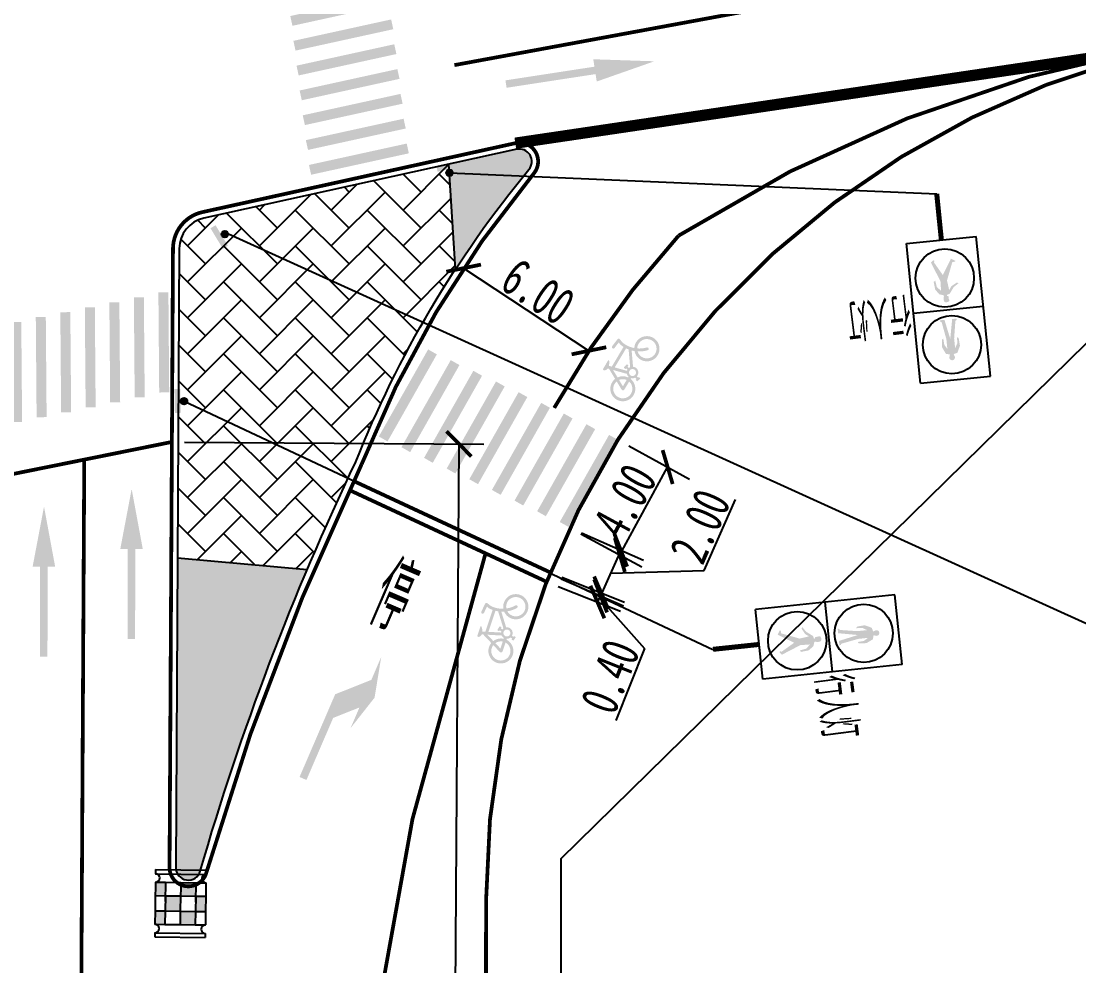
# Model space of a CAD drawing. Extents: x 54765 to 55687, y 61529 to 62330.
# Drawn here: x 55423.8 to 55466.09, y 61808.55 to 61846.31 of the extents above; entities that cross this region are included whole.
import ezdxf

# ---------------------------------------------------------------- set-up
doc = ezdxf.new("R2010")
doc.units = 0
doc.header["$LTSCALE"] = 10
doc.linetypes.add('JTSS01', pattern=[6, 2, -4])
doc.linetypes.add('JTSS02', pattern=[2, 1, -1])
doc.layers.get('0').update_dxf_attribs({"color": 251, "linetype": 'CONTINUOUS', "lineweight": 0})
doc.layers.get('DEFPOINTS').update_dxf_attribs({"linetype": 'CONTINUOUS'})
for name, color, linetype in [('@-交通信号', 7, 'CONTINUOUS'), ('@-交通标志', 7, 'CONTINUOUS'), ('@-设计标注', 7, 'CONTINUOUS'), ('@-路缘石', 7, 'CONTINUOUS'), ('@-路面边线', 7, 'CONTINUOUS'), ('@-隔离岛', 3, 'CONTINUOUS'), ('交通标志', 7, 'CONTINUOUS'), ('红线', 1, 'CONTINUOUS'), ('道路绿化带', 3, 'CONTINUOUS')]:
    doc.layers.add(name, color=color, linetype=linetype)
doc.layers.add('@-道路标线', color=7, linetype='CONTINUOUS', lineweight=0)
doc.styles.add('HT', font='rd.shx', dxfattribs={"bigfont": 'ht.shx'})
doc.styles.get("Standard").update_dxf_attribs({"font": 'simhei.ttf', "width": 0.7, "height": 1.5})
doc.styles.add('STYLE1', font='simhei.ttf', dxfattribs={"width": 0.8})
doc.dimstyles.get("Standard").update_dxf_attribs({"dimtxt": 3, "dimasz": 1, "dimexe": 1, "dimexo": 0.5, "dimgap": 0.1, "dimtad": 1, "dimdsep": 46, "dimtxsty": 'Standard', "dimblk": 'OBLIQUE', "dimcen": 0.09, "dimadec": 0, "dimazin": 1, "dimtfac": 1, "dimtofl": 0, "dimtmove": 0, "dimatfit": 2, "dimfxl": 1, "dimtolj": 1, "dimtzin": 0, "dimarcsym": 0})

# ---------------------------------------------------------------- blocks, each defined once
blk = doc.blocks.new('*U3')
at = {"layer": '@-路面边线'}
h = blk.add_hatch(color=256, dxfattribs=at)
h.dxf.hatch_style = 1
h.paths.add_polyline_path([(1.290381525121779, -3.984743209828921), (0.9282599564388027, -0.001168437155160199), (0.5299024791685358, -0.03738059402896141), (0.8920240478524186, -4.020955366695503)])
blk = doc.blocks.new('*U4')
at = {"layer": '@-道路标线', "color": 0, "linetype": 'ByBlock', "lineweight": -2, "transparency": 16777216, "rotation": 97.1548774808923}
for p in [(55433.30619618684, 61856.51121409681), (55433.43074805506, 61855.51900099867), (55433.55529992328, 61854.52678790053), (55433.67985179149, 61853.53457480239), (55433.8044036597, 61852.54236170425), (55433.92895552791, 61851.5501486061), (55434.05350739613, 61850.55793550796), (55434.17805926434, 61849.56572240982), (55434.30261113255, 61848.57350931168), (55434.42716300077, 61847.58129621354), (55434.55171486898, 61846.5890831154), (55434.67626673719, 61845.59687001725), (55434.80081860541, 61844.60465691911), (55434.92537047363, 61843.61244382097), (55435.04992234184, 61842.62023072283), (55435.17447421005, 61841.62801762469), (55435.29902607827, 61840.63580452654), (55435.42357794648, 61839.6435914284)]:
    blk.add_blockref('*U3', p, dxfattribs=at)
blk = doc.blocks.new('*U15')
at = {"layer": '@-路面边线'}
h = blk.add_hatch(color=256, dxfattribs=at)
h.dxf.hatch_style = 1
h.paths.add_polyline_path([(0.4582939996683904, 4.027890460254663), (0.1621240388337427, 0.03887011005801413), (0.5610260738563999, 0.009253113976742694), (0.8571960346910474, 3.998273464173391)])
blk = doc.blocks.new('*U16')
at = {"layer": '@-道路标线', "color": 0, "linetype": 'ByBlock', "lineweight": -2, "transparency": 16777216, "rotation": 334.7224214718679}
for p in [(55437.93873642886, 61829.74446255071), (55438.8429861466, 61829.31745851332), (55439.74723586435, 61828.89045447591), (55440.65148558209, 61828.46345043852), (55441.55573529984, 61828.03644640111), (55442.45998501759, 61827.60944236372), (55443.36423473534, 61827.18243832632), (55444.26848445308, 61826.75543428892), (55445.17273417082, 61826.32843025152)]:
    blk.add_blockref('*U15', p, dxfattribs=at)
blk = doc.blocks.new('A$C3C3D2F93')
at = {"layer": '@-交通信号', "linetype": 'ByBlock', "lineweight": -3}
for points in [[(0.636612563422329, 0.3842590611756122, 1), (0.3716990666451812, 0.3842590611756122, 1)], [(0.9557559565391784, 1.4572398186e-06), (0.9610744601823172, 0.2359415198560555), (0.0053170975315879, 0.2574859704525352), (-1.4061115508e-06, 0.0215459078362983)]]:
    blk.add_hatch(color=14, dxfattribs=at).paths.add_polyline_path(points)
at = {"layer": '@-交通信号', "color": 14}
blk.add_circle((0.5041558150337551, 0.3842590611756122), 0.1324567483885739, dxfattribs=at)
blk = doc.blocks.new('A$C20262908')
at = {"layer": '@-交通信号'}
h = blk.add_hatch(color=256, dxfattribs=at)
h.paths.add_polyline_path([(1.600634182977955, 6.210089854750548), (1.705974536656867, 6.036182656142044), (1.722252771200146, 5.788063367348513), (1.783296591835095, 5.820603752945316), (1.803644825937225, 6.129735790658742), (1.677487626147921, 6.40226023318246), (1.522953392297494, 6.443348794025952), (1.539121309353504, 6.503948328609113), (1.559469543572049, 6.569028828933368), (1.543190867931115, 6.630041577809607), (1.50249528151471, 6.668258827921817), (1.4451141829486, 6.683922750657076), (1.38773308432428, 6.668258827921817), (1.347037497966083, 6.630041577809607), (1.330758822383359, 6.569028828918817), (1.351107056601904, 6.503948328623665), (1.367274973599705, 6.443348794025952), (1.212740739749278, 6.402260233167907), (1.086583539901766, 6.12973579064419), (1.106931774120311, 5.820603752959868), (1.167975594697054, 5.788063367348513), (1.184253829240333, 6.036182656156597), (1.289594182861037, 6.210089854750548), (1.289594182919245, 5.821289854720817), (1.167975594697054, 5.121449854748789), (1.123162375413812, 5.111061243893344), (1.111001332639715, 5.043705771851818), (1.289594182861037, 5.043689854719559), (1.445114183006808, 5.821289854735367), (1.600634182977955, 5.043689854734112), (1.77922703308286, 5.043705771851818), (1.767065990541594, 5.111061243893344), (1.722252771200146, 5.121449854734237), (1.600634182977955, 5.821289854735367)])
h.paths.add_polyline_path([(1.34106393100228, 3.490382939213303), (1.054025306541007, 2.77457599552872), (0.9442910053185188, 2.772835227675385), (0.9251309569808654, 2.74149842619954), (1.09574236231856, 2.633318344771395), (1.483963789942207, 3.257059906376525), (1.792364179098511, 2.70947301101114), (1.763338306744116, 2.676835374310029), (1.766966816445345, 2.651450395249411), (1.810505404311696, 2.633318344756844), (1.908468109148088, 2.713099204396712), (1.603695788711774, 3.492776020968448), (1.618208945437799, 3.873548539457258), (1.770594885165337, 3.713986820206627), (1.810498788719995, 3.449985530372941), (1.875968094391281, 3.490115837266785), (1.846787854970898, 3.801020337486988), (1.705286562268156, 4.004099086261704), (1.534759397211018, 4.062121431095873), (1.527502818906214, 4.105638460605405, 0.2072279350689316), (1.536862318520434, 4.304035340261178, 0.0711061981058181), (1.521611607924568, 4.326142171543324, 0.0975891202728249), (1.505733524973038, 4.337728110942406, 0.0222332267681968), (1.486810258298645, 4.345536458946297, 0.0407986121601978), (1.476032406731974, 4.34846528415801, 0.0459787038497324), (1.447806362877599, 4.351066376824745, 0.0363583218134128), (1.41208339674631, 4.34846528415801, 0.02830864803348), (1.392890011018607, 4.344535183176049, 0.0246906909628924), (1.371488369477446, 4.337728110942406, 0.079384576499933), (1.346410269907209, 4.323510421760147, 0.1243502617140169), (1.335183425340801, 4.308716938496218, 0.0811445592898371), (1.330410815717186, 4.289198379570733, 0.0695555518301039), (1.331837628094945, 4.265841116182854, 0.0047304574096672), (1.333952440822031, 4.255887759267353, 0.0090106909384495), (1.335205918760038, 4.250694593662045, 0.057141586892112), (1.34128549468005, 4.234974404491366, -0.0682413411958788), (1.34609056584304, 4.221683421244961, -0.1243534000053011), (1.345359178900252, 4.201817645167466, 0.0894556629479959), (1.34246246080147, 4.174540697888004, 0.0148189027599731), (1.344483915891031, 4.154845142227713, -0.0224194918720017), (1.346325109654571, 4.133755183167521, 0.0428473774026392), (1.34609056584304, 4.123770511127077, 0.1828745618122536), (1.348471540142782, 4.118494326496147, 0.101618928131842), (1.356975653790867, 4.112891118275002, 0.0299215739039949), (1.400514241773635, 4.103438784644822), (1.400514241773635, 4.058495237710302), (1.29235360311577, 4.032564406326854), (1.221502177009823, 3.939619158991262), (1.110796685970854, 3.793562070917686), (1.070942621037829, 3.758154267357893), (0.8960283421329219, 3.647504982844112), (0.9491668014670722, 3.607671034536907), (1.139280950243119, 3.706733891638577), (1.186076243582647, 3.731598482423577), (1.292353603173977, 3.875442362681496)])
for p, q in [((-5.97242033109e-05, 7.46323644767108), (-5.97242033109e-05, 1.854004647713735)), ((2.804556175717151, 7.46323644767108), (-5.97242033109e-05, 7.46323644767108)), ((2.804556175717151, 7.46323644767108), (2.804556175717151, 1.854004647713735)), ((2.804556175775359, 4.658620547692406), (-5.97242615186e-05, 4.658620547721512)), ((2.804556175717151, 1.854004647713735), (-5.97242033109e-05, 1.854004647713735))]:
    blk.add_line(p, q, dxfattribs=at)
at = {"layer": '@-交通信号', "const_width": 0.2, "flags": 128}
blk.add_lwpolyline([(1.402248225756919, 1.854004647713735), (1.402248225756919, 0)], dxfattribs=at)
at = {"layer": '@-交通信号', "color": 1}
blk.add_circle((1.402248225698712, 6.060928497652638), 1.166399999991831, dxfattribs=at)
at = {"layer": '@-交通信号', "color": 3}
blk.add_circle((1.418040356831625, 3.383721678357686), 1.166399999991831, dxfattribs=at)
blk = doc.blocks.new('人行灯')
at = {"layer": '@-交通信号', "rotation": 335.5426217795846}
blk.add_blockref('A$C20262908', (502933.8473118571, 73806.93248637827), dxfattribs=at)
at = {"layer": '@-交通信号', "style": 'HT', "width": 0.6}
blk.add_text('行人灯', height=1.499999999999999, rotation=336.8116892374417, dxfattribs=at).set_placement((502938.1296336069, 73809.25216818527))
blk = doc.blocks.new('*U59')
at = {"layer": '@-路面边线'}
h = blk.add_hatch(color=256, dxfattribs=at)
h.dxf.hatch_style = 1
h.paths.add_polyline_path([(0.8906166126773278, -0.01934100983118961), (1.649134412795115, 3.908081904351753), (1.25639212138752, 3.983933684361375), (0.4978743212554673, 0.05651077018130794)])
blk = doc.blocks.new('*U60')
at = {"layer": '@-道路标线', "color": 0, "linetype": 'ByBlock', "lineweight": -2, "transparency": 16777216}
for p, rotation in [((55427.86375360273, 61831.11738604336), 11.3951245621182), ((55428.84404159295, 61831.31495996935), 11.3951245621182), ((55425.90317762229, 61830.72223819137), 11.39512456211169), ((55426.88346561251, 61830.91981211736), 11.39512456211169), ((55423.94260164185, 61830.32709033938), 11.39512456211169), ((55424.92288963207, 61830.52466426537), 11.39512456211169), ((55421.0017376712, 61829.7343685614), 11.39512456211169), ((55421.98202566142, 61829.93194248739), 11.39512456211169), ((55422.96231365163, 61830.12951641338), 11.3951245621182), ((55419.04116169076, 61829.33922070941), 11.39512456211169), ((55420.02144968098, 61829.5367946354), 11.39512456211169), ((55417.08058571032, 61828.94407285742), 11.39512456211169), ((55418.06087370054, 61829.14164678341), 11.39512456211169), ((55415.12000972989, 61828.54892500543), 11.39512456211169), ((55416.10029772011, 61828.74649893142), 11.39512456211169), ((55413.15943374945, 61828.15377715344), 11.39512456211169), ((55414.13972173967, 61828.35135107944), 11.39512456211169)]:
    blk.add_blockref('*U59', p, dxfattribs=dict(at, rotation=rotation))
blk = doc.blocks.new('A$C348E0356')
at = {"layer": '交通标志', "lineweight": 15}
h = blk.add_hatch(color=1, dxfattribs=at)
h.paths.add_polyline_path([(3.003229652764275, 1.581825583154568), (2.699315253586973, 2.053429645515278), (2.345612207427619, 1.825493846656171), (2.649526606546714, 1.35388978429546)])
h.paths.add_polyline_path([(1.699794109328649, 2.827652479812969), (2.00370850827312, 2.356048417277634), (2.357411554490681, 2.58398421613674), (2.053497155546209, 3.055588278657522)])
h.paths.add_polyline_path([(2.00370850827312, 2.356048417277634), (1.473153939063194, 2.014144718996249), (1.815057638159487, 1.483590148374786), (2.345612207427619, 1.825493846656171), (2.212649657740256, 2.031820624353712)])
h.paths.add_polyline_path([(2.11897203727858, 1.011986086014075), (1.815057638159487, 1.483590148374786), (1.284503068891353, 1.141686450093402), (1.588417468068655, 0.6700823877326914)])
h.paths.add_polyline_path([(1.169239540060515, 2.485748781531583), (0.6386849708505907, 2.143845083250199), (0.9425993697950616, 1.672241020714864), (1.473153939063194, 2.014144718996249)])
h.paths.add_polyline_path([(0.9425993697950616, 1.672241020714864), (0.5888963236357087, 1.444305221855755), (0.9308000227320008, 0.9137506512342952), (1.284503068891353, 1.141686450093402), (1.151540519262198, 1.348013227790942)])
at = {"layer": '交通标志', "lineweight": 25}
for p, q in [((1.768577406415715, 3.497717086982446), (6.21755607426e-05, 2.358038092701462)), ((1.863550656125879, 3.350340817545656), (0.0950354252709076, 2.210661823264671)), ((1.863550656125879, 3.350340817545656), (1.768577406415715, 3.497717086982446)), ((1.699794109328649, 2.827652479812969), (1.169239540060515, 2.485748781531583)), ((2.053497155546209, 3.055588278657522), (1.699794109328649, 2.827652479812969)), ((2.00370850827312, 2.356048417277634), (1.699794109328649, 2.827652479812969)), ((2.357411554490681, 2.58398421613674), (2.053497155546209, 3.055588278657522)), ((0.0950354252709076, 2.210661823264671), (6.21755607426e-05, 2.358038092701462)), ((1.169239540060515, 2.485748781531583), (0.6386849708505907, 2.143845083250199)), ((1.473153939063194, 2.014144718996249), (1.169239540060515, 2.485748781531583)), ((2.00370850827312, 2.356048417277634), (1.473153939063194, 2.014144718996249)), ((2.357411554490681, 2.58398421613674), (2.00370850827312, 2.356048417277634)), ((2.345612207427619, 1.825493846656171), (2.00370850827312, 2.356048417277634)), ((2.699315253586973, 2.053429645515278), (2.357411554490681, 2.58398421613674)), ((3.003229652764275, 1.581825583154568), (2.566352703957818, 2.259756423212819)), ((0.6386849708505907, 2.143845083250199), (0.2849819246330298, 1.91590928439109)), ((0.5888963236357087, 1.444305221855755), (0.2849819246330298, 1.91590928439109)), ((0.9425993697950616, 1.672241020714864), (0.6386849708505907, 2.143845083250199)), ((1.473153939063194, 2.014144718996249), (0.9425993697950616, 1.672241020714864)), ((1.815057638159487, 1.483590148374786), (1.473153939063194, 2.014144718996249)), ((2.345612207427619, 1.825493846656171), (1.815057638159487, 1.483590148374786)), ((2.649526606546714, 1.35388978429546), (2.212649657740256, 2.031820624353712)), ((2.699315253586973, 2.053429645515278), (2.345612207427619, 1.825493846656171)), ((0.9425993697950616, 1.672241020714864), (0.5888963236357087, 1.444305221855755)), ((0.9308000227320008, 0.9137506512342952), (0.5888963236357087, 1.444305221855755)), ((1.284503068891353, 1.141686450093402), (0.9425993697950616, 1.672241020714864)), ((1.588417468068655, 0.6700823877326914), (1.151540519262198, 1.348013227790942)), ((1.815057638159487, 1.483590148374786), (1.284503068891353, 1.141686450093402)), ((2.11897203727858, 1.011986086014075), (1.68209508853033, 1.689916926072328)), ((2.649526606546714, 1.35388978429546), (2.11897203727858, 1.011986086014075)), ((3.003229652764275, 1.581825583154568), (2.649526606546714, 1.35388978429546)), ((1.234714421851094, 0.442146588873584), (0.7978374730446376, 1.120077428931835)), ((1.284503068891353, 1.141686450093402), (0.9308000227320008, 0.9137506512342952)), ((3.193176151951773, 1.287073044106364), (1.424660921038593, 0.1473940498253796)), ((3.288149401603732, 1.139696774669572), (1.519634170748758, 1.7780388589e-05)), ((2.11897203727858, 1.011986086014075), (1.588417468068655, 0.6700823877326914)), ((3.288149401603732, 1.139696774669572), (3.193176151951773, 1.287073044106364)), ((1.588417468068655, 0.6700823877326914), (1.234714421851094, 0.442146588873584)), ((1.519634170748758, 1.7780388589e-05), (1.424660921038593, 0.1473940498253796))]:
    blk.add_line(p, q, dxfattribs=at)
for centre, major_axis, ratio, start_param, end_param in [((1.958523905836044, 3.202964548094313), (0.0132628393479032, 0.1748249984116091), 0.9999999976595978, 0.648165981041317, 3.789758634631108), ((0.1900086749810725, 2.06328555382788), (-0.1748249984686601, 0.0132628393522313), 0.999999997006934, 2.218962305269292, 5.360554958859085), ((3.098202902416232, 1.434449313717776), (-0.1748249984686601, 0.0132628393522313), 0.999999997006934, -0.9226303483204992, 2.218962305269292), ((1.329687671561259, 0.2947703194367932), (0.0132628393608787, 0.1748249985826468), 0.9999999959073038, 3.789758633994535, 6.931351287584327)]:
    blk.add_ellipse(centre, major_axis=major_axis, ratio=ratio, start_param=start_param, end_param=end_param, dxfattribs=at)
blk = doc.blocks.new('_ArchTick')
at = {"color": 0, "linetype": 'ByBlock', "lineweight": 70, "const_width": 0.15}
blk.add_lwpolyline([(-0.5, -0.5), (0.5, 0.5)], dxfattribs=at)
blk = doc.blocks.new('*D80')
at = {"layer": '@-设计标注', "color": 0, "lineweight": -2, "transparency": 16777216}
for p, q in [((55448.09233814725, 61829.33461822195), (55450.52757646174, 61828.010035445)), ((55447.73785571821, 61824.97400873678), (55449.64911601607, 61828.48785051947)), ((55446.1810778494, 61825.82077643926), (55448.61631616388, 61824.49619366231))]:
    blk.add_line(p, q, dxfattribs=at)
at = {"layer": 'DEFPOINTS', "color": 0, "transparency": 16777216}
for p in [(55447.65310792442, 61829.57352575919), (55449.64911601607, 61828.48785051947), (55445.74184762656, 61826.05968397649)]:
    blk.add_point(p, dxfattribs=at)
at = {"layer": '@-设计标注', "color": 0, "lineweight": -2, "transparency": 16777216}
for p, rotation in [((55449.64911601607, 61828.48785051947), 61.45720194338166), ((55447.73785571821, 61824.97400873678), 241.4572019433817)]:
    blk.add_blockref('_ArchTick', p, dxfattribs=dict(at, rotation=rotation))
at = {"layer": '@-设计标注', "color": 0, "transparency": 16777216, "insert": (55447.93939173175, 61827.14109897295), "char_height": 1.5, "attachment_point": 5, "rotation": 61.45720194338166}
blk.add_mtext('\\A1;4.00', dxfattribs=at)
blk = doc.blocks.new('*D81')
at = {"layer": '@-设计标注', "color": 0, "lineweight": -2, "transparency": 16777216}
for p, q in [((55451.11160999637, 61824.35675960199), (55452.35769366028, 61827.19774765841)), ((55446.19973958061, 61825.85884832619), (55448.68873201449, 61824.76715320116)), ((55447.77294810641, 61825.16882450174), (55446.96960550526, 61823.33725668558)), ((55447.37127680583, 61824.25304059366), (55451.11160999637, 61824.35675960199)), ((55445.39639697946, 61824.02728051004), (55447.88538941334, 61822.935585385))]:
    blk.add_line(p, q, dxfattribs=at)
at = {"layer": 'DEFPOINTS', "color": 0, "transparency": 16777216}
for p in [(55445.74184762657, 61826.05968397648), (55444.93850502542, 61824.22811616032), (55446.96960550526, 61823.33725668558)]:
    blk.add_point(p, dxfattribs=at)
at = {"layer": '@-设计标注', "color": 0, "lineweight": -2, "transparency": 16777216}
for p, rotation in [((55447.77294810641, 61825.16882450174), 66.31729879914936), ((55446.96960550526, 61823.33725668558), 246.3172987991493)]:
    blk.add_blockref('_ArchTick', p, dxfattribs=dict(at, rotation=rotation))
at = {"layer": '@-设计标注', "color": 0, "transparency": 16777216, "insert": (55450.94851822632, 61826.12205910621), "char_height": 1.5, "attachment_point": 5, "rotation": 66.31729879914933}
blk.add_mtext('\\A1;2.00', dxfattribs=at)
blk = doc.blocks.new('*D82')
at = {"layer": '@-设计标注', "color": 0, "lineweight": -2, "transparency": 16777216}
for p, q in [((55445.42366075916, 61824.09014100039), (55447.91845623888, 61823.09431802641)), ((55445.27514609166, 61823.71807314212), (55447.76994157138, 61822.72225016814)), ((55446.98971082823, 61823.46503619727), (55446.84119616073, 61823.092968339)), ((55446.91545349448, 61823.27900226814), (55448.72134686455, 61821.23503361114)), ((55448.72134686455, 61821.23503361114), (55447.57128746035, 61818.3538357698))]:
    blk.add_line(p, q, dxfattribs=at)
at = {"layer": 'DEFPOINTS', "color": 0, "transparency": 16777216}
for p in [(55444.95928805383, 61824.27550008582), (55444.81077338633, 61823.90343222755), (55446.84119616073, 61823.092968339)]:
    blk.add_point(p, dxfattribs=at)
at = {"layer": '@-设计标注', "color": 0, "lineweight": -2, "transparency": 16777216}
for p, rotation in [((55446.84119616073, 61823.092968339), 248.2400844470474), ((55446.98971082823, 61823.46503619727), 68.24008444704741)]:
    blk.add_blockref('_ArchTick', p, dxfattribs=dict(at, rotation=rotation))
at = {"layer": '@-设计标注', "color": 0, "transparency": 16777216, "insert": (55447.34905705712, 61820.11266916522), "char_height": 1.5, "attachment_point": 5, "rotation": 68.24008444704742}
blk.add_mtext('\\A1;0.40', dxfattribs=at)
blk = doc.blocks.new('*D83')
at = {"layer": '@-设计标注', "color": 0, "lineweight": -2, "transparency": 16777216}
for p, q in [((55441.76851094206, 61836.85682413554), (55442.04371546508, 61837.27427170171)), ((55441.49330641904, 61836.43937656935), (55446.5026772132, 61833.1369222931)), ((55446.77788173621, 61833.55436985928), (55447.05308625923, 61833.97181742545))]:
    blk.add_line(p, q, dxfattribs=at)
at = {"layer": 'DEFPOINTS', "color": 0, "transparency": 16777216}
for p in [(55441.49330641904, 61836.43937656935), (55446.5026772132, 61833.1369222931), (55446.5026772132, 61833.1369222931)]:
    blk.add_point(p, dxfattribs=at)
at = {"layer": '@-设计标注', "color": 0, "lineweight": -2, "transparency": 16777216}
for p, rotation in [((55441.49330641904, 61836.43937656935), 146.6049202375262), ((55446.5026772132, 61833.1369222931), 326.6049202375262)]:
    blk.add_blockref('_ArchTick', p, dxfattribs=dict(at, rotation=rotation))
at = {"layer": '@-设计标注', "color": 0, "transparency": 16777216, "insert": (55444.47047778373, 61835.50484592688), "char_height": 1.5, "attachment_point": 5, "rotation": 326.60492023752624}
blk.add_mtext('\\A1;6.00', dxfattribs=at)
blk = doc.blocks.new('*D141')
at = {"layer": '@-设计标注', "color": 0, "lineweight": -2, "transparency": 16777216}
for p, q in [((55430.32871038829, 61829.48889899544), (55442.30581901242, 61829.4084242983)), ((55441.30584158442, 61829.41514318874), (55440.8572333197, 61762.64844375566)), ((55429.88010212357, 61762.72219956236), (55441.8572107477, 61762.64172486522))]:
    blk.add_line(p, q, dxfattribs=at)
at = {"layer": 'DEFPOINTS', "color": 0, "transparency": 16777216}
for p in [(55429.82872167429, 61829.49225844067), (55429.38011340957, 61762.72555900759), (55440.8572333197, 61762.64844375566)]:
    blk.add_point(p, dxfattribs=at)
at = {"layer": '@-设计标注', "color": 0, "lineweight": -2, "transparency": 16777216}
for p, rotation in [((55441.30584158442, 61829.41514318874), 89.61503303810709), ((55440.8572333197, 61762.64844375566), 269.6150330381071)]:
    blk.add_blockref('_ArchTick', p, dxfattribs=dict(at, rotation=rotation))
at = {"layer": '@-设计标注', "color": 0, "transparency": 16777216, "insert": (55440.22312986218, 61796.03756114895), "char_height": 1.5, "width": 3.663202247191011, "attachment_point": 5, "rotation": 89.61503303810707}
blk.add_mtext('\\A1;65.00', dxfattribs=at)

msp = doc.modelspace()

# ---------------------------------------------------------------- hatches: boundary and pattern name
at = {"layer": '@-道路标线'}
for points in [[(55443.18633316216, 61843.7982522763), (55443.20909312071, 61843.64998905236), (55446.76741055116, 61844.19622807742), (55446.81293046865, 61843.89970162211), (55449.11686220945, 61844.70865065101), (55446.67637071344, 61844.78928097961), (55446.72189063168, 61844.49275452711), (55443.16357320247, 61843.94651550395)], [(55428.20755290498, 61821.61100600023), (55428.3575526015, 61821.61070545539), (55428.36476566683, 61825.21069823038), (55428.6647650673, 61825.21009713993), (55428.21957468036, 61827.6109939551), (55427.76476687381, 61825.21190040729), (55428.06476627161, 61825.21129931801), (55428.05755320461, 61821.61130654454)], [(55424.70358391429, 61820.90984226084), (55424.85358361082, 61820.90954171599), (55424.86079667615, 61824.50953449099), (55425.16079607661, 61824.50893340053), (55424.71560568967, 61826.9098302157), (55424.26079788312, 61824.51073666789), (55424.56079728093, 61824.51013557862), (55424.55358421393, 61820.91014280514)]]:
    msp.add_hatch(color=7, dxfattribs=at).paths.add_polyline_path(points)
h = msp.add_hatch(color=7, dxfattribs=at)
edge = h.paths.add_edge_path()
edge.add_line((55447.30696359594, 61832.41316739102), (55447.25072862191, 61832.42882419807))
edge.add_ellipse((55446.85750707453, 61832.66089742655), major_axis=(-0.276387092910197, 0.3634417764561292), ratio=0.9999805706952836, start_angle=200.1195756284293, end_angle=202.1999952957983, ccw=False)
edge.add_ellipse((55447.12434544196, 61832.50822244921), major_axis=(0.1196598789920825, 0.09099792108406599), ratio=0.9999999506772708, start_angle=219.8589830386828, end_angle=284.2785924977287, ccw=False)
edge.add_ellipse((55447.1097538719, 61832.40009564333), major_axis=(0.03409303645934478, 0.02592678070022875), ratio=0.9999998303205472, start_angle=113.18325781182659, end_angle=206.501347011118, ccw=False)
edge.add_line((55447.07249915217, 61832.42122899719), (55447.27544037774, 61832.76174628799))
edge.add_ellipse((55447.27050383568, 61832.72038113005), major_axis=(0.03315953455021844, 0.02521687915449745), ratio=0.9999998508462595, start_angle=310.81329457208363, end_angle=405.9425271505703, ccw=False)
edge.add_ellipse((55446.85750707453, 61832.66089742655), major_axis=(0.3634429962406338, 0.2763880205214815), ratio=0.999999995276094, start_angle=307.0992444217952, end_angle=329.14455822133897, ccw=False)
edge.add_line((55447.29717983784, 61832.53773479141), (55447.41686215877, 61832.50441312259))
edge.add_line((55447.41686215911, 61832.50441312306), (55447.88593448864, 61833.29147469992))
edge.add_ellipse((55448.51533132521, 61834.28812403092), major_axis=(-0.7135220974905462, 0.9382628397083889), ratio=0.9999997747193812, start_angle=102.93400800517048, end_angle=110.4751074252666, ccw=False)
edge.add_line((55447.76058052333, 61833.38269513106), (55447.69221267687, 61833.46790034092))
edge.add_line((55447.6922126774, 61833.46790034169), (55447.52071070747, 61833.24574694777))
edge.add_ellipse((55447.4742542249, 61833.2816112565), major_axis=(-0.03552597391429067, 0.04671572371123396), ratio=0.9999999969862579, start_angle=15.0799806736444, end_angle=195.0799806736443, ccw=False)
edge.add_line((55447.42779774209, 61833.31747556651), (55447.64116455138, 61833.59385817392))
edge.add_ellipse((55447.6913223595, 61833.56278834247), major_axis=(-0.03571466659499409, 0.04696384963620761), ratio=0.9999999565071804, start_angle=-94.40099306387123, end_angle=20.972252427922285, ccw=False)
edge.add_line((55447.74088834319, 61833.59479386613), (55447.84457632848, 61833.46557002093))
edge.add_ellipse((55448.51533132521, 61834.28812403092), major_axis=(0.8448311624756879, 0.6424699748978443), ratio=0.9999999809832021, start_angle=193.5523853715453, end_angle=221.8935450160579)
edge.add_ellipse((55448.81892796938, 61833.21902615862), major_axis=(0.4013160565255895, 0.3051894014024579), ratio=0.9999999808311439, start_angle=-98.18991527179861, end_angle=139.7104712913849, ccw=False)
edge.add_ellipse((55448.81892796938, 61833.21902615862), major_axis=(0.4013160553519954, 0.3051894005099733), ratio=0.9999999833191034, start_angle=153.487581228541, end_angle=261.8100847081013, ccw=False)
edge.add_ellipse((55448.51533132521, 61834.28812403092), major_axis=(0.9382626709079256, 0.7135219691226139), ratio=0.9999999987140331, start_angle=217.7231741279261, end_angle=223.3859971820988, ccw=False)
edge.add_line((55448.20975425774, 61833.1496720495), (55448.26513758369, 61832.49847965725))
edge.add_ellipse((55448.24471793584, 61832.26818084169), major_axis=(0.1840327333561838, 0.1399516386602651), ratio=0.9999999485642296, start_angle=280.9424230675123, end_angle=407.6811191826454, ccw=False)
edge.add_line((55448.41705857193, 61832.11406008538), (55448.46729031934, 61832.06139799143))
edge.add_line((55448.46729032059, 61832.06139799323), (55448.500313397, 61832.09077229492))
edge.add_line((55448.50031339579, 61832.0907722948), (55448.55726432348, 61832.0267471181))
edge.add_line((55448.55726432313, 61832.02674711763), (55448.42938283253, 61831.91299545896))
edge.add_line((55448.42938283253, 61831.91299545895), (55448.37243190547, 61831.97702063492))
edge.add_line((55448.37243190562, 61831.97702063512), (55448.40322636686, 61832.00441256977))
edge.add_line((55448.40322636832, 61832.0044125686), (55448.34863310306, 61832.0616472055))
edge.add_ellipse((55448.24471793584, 61832.26818084169), major_axis=(-0.1399516330864057, 0.184032726026705), ratio=0.9999998710940378, start_angle=156.077858777343, end_angle=169.4568067655877, ccw=False)
edge.add_line((55448.29802303537, 61832.043207353), (55448.26751030372, 61832.03810473741))
edge.add_ellipse((55448.24471793584, 61832.26818084169), major_axis=(0.1840327314710821, 0.1399516372266992), ratio=0.99999997824153, start_angle=219.2364363992578, end_angle=238.4055656186149, ccw=False)
edge.add_line((55448.19069926781, 61832.04337761709), (55448.17035737941, 61832.00924574212))
edge.add_ellipse((55447.85680863798, 61831.61886215119), major_axis=(-0.3030913456560496, 0.3985571682593195), ratio=0.999999957172602, start_angle=251.5529690226818, end_angle=283.97727336007733, ccw=False)
edge.add_line((55448.33079309523, 61831.78026504437), (55448.35588067622, 61831.65934980429))
edge.add_ellipse((55447.85680863798, 61831.61886215119), major_axis=(0.3985571510968953, 0.3030913326045165), ratio=0.9999999765459381, start_angle=90.72597712170881, end_angle=327.3860601384187, ccw=False)
edge.add_line((55447.5486917829, 61832.01354702558), (55447.30696359302, 61832.41316739335))
edge = h.paths.add_edge_path(flags=16)
edge.add_line((55447.5340594436, 61832.4717833352), (55448.0235347689, 61832.33550477813))
edge.add_ellipse((55448.24471793584, 61832.26818084169), major_axis=(0.1840329896991529, 0.1399518336017732), ratio=0.9999989921065656, start_angle=113.33312174311399, end_angle=125.81877227170509, ccw=False)
edge.add_line((55448.04332082989, 61832.38173131627), (55447.98854768569, 61832.43915453624))
edge.add_line((55447.98854768403, 61832.43915453713), (55447.95494677075, 61832.40484983686))
edge.add_line((55447.95494677115, 61832.40484983742), (55447.89373069473, 61832.46481001829))
edge.add_line((55447.89373069425, 61832.46481001763), (55448.02296552928, 61832.59675174401))
edge.add_line((55448.02296552942, 61832.5967517442), (55448.08418160826, 61832.53679156192))
edge.add_line((55448.08418160923, 61832.53679156167), (55448.04854250221, 61832.50040597349))
edge.add_line((55448.04854250221, 61832.50040597349), (55448.09890587665, 61832.44760588394))
edge.add_ellipse((55448.24471793584, 61832.26818084169), major_axis=(-0.139951632953275, 0.1840327258516414), ratio=0.9999996316774112, start_angle=-12.801403836924408, end_angle=1.8475263374838278, ccw=False)
edge.add_line((55448.14902150525, 61832.47864864844), (55448.08857805518, 61833.18933746894))
edge.add_ellipse((55448.51533132521, 61834.28812403092), major_axis=(0.9382626007799935, 0.7135219157923242), ratio=0.9999999651228509, start_angle=206.1845881327514, end_angle=211.5225778991242, ccw=False)
edge.add_line((55447.98820781712, 61833.23380383662), (55447.53405944273, 61832.47178333396))
edge = h.paths.add_edge_path(flags=16)
edge.add_line((55447.46622781327, 61832.36882542755), (55447.64533706511, 61832.07272548031))
edge.add_ellipse((55447.85680863798, 61831.61886215119), major_axis=(0.3985571536330069, 0.3030913345331574), ratio=0.9999999682488206, start_angle=387.44292668244736, end_angle=437.7305866839091, ccw=False)
edge.add_line((55448.070832169, 61832.07152769109), (55448.08718011151, 61832.09895808808))
edge.add_ellipse((55448.24471793584, 61832.26818084169), major_axis=(-0.1399516522865828, 0.184032751274434), ratio=0.9999998818253548, start_angle=66.12125378608778, end_angle=99.79606636223912, ccw=False)
edge.add_line((55448.01978487401, 61832.21470538645), (55447.46622781354, 61832.36882542794))
edge = h.paths.add_edge_path(flags=16)
edge.add_line((55448.25851307315, 61832.1289267331), (55448.2769809774, 61832.13201510212))
edge.add_ellipse((55448.24471793584, 61832.26818084169), major_axis=(-0.02147328113314018, 0.1382783835834314), ratio=0.9999982862807512, start_angle=184.5028513073123, end_angle=536.8305418411982)
edge = h.paths.add_edge_path(flags=16)
edge.add_ellipse((55448.81892796938, 61833.21902615862), major_axis=(0.3078846077666141, 0.2341374525575006), ratio=0.9999999827594351, start_angle=158.9141864051265, end_angle=261.729474163011)
edge.add_ellipse((55448.81892796938, 61833.21902615862), major_axis=(0.3078846112454803, 0.2341374552030792), ratio=0.9999999726421697, start_angle=261.7294742455286, end_angle=501.1211886144014)
edge.add_ellipse((55448.51533132521, 61834.28812403092), major_axis=(0.8448311667014557, 0.6424699781114204), ratio=0.9999999693913519, start_angle=228.2603932092995, end_angle=249.2839976678984)
edge.add_ellipse((55448.83369932126, 61833.21426355119), major_axis=(0.04671705856613812, 0.03552698903332843), ratio=0.9999984609880854, start_angle=249.7117148502653, end_angle=428.8563375229205, ccw=False)
edge.add_ellipse((55448.51533132521, 61834.28812403092), major_axis=(0.9382626184118229, 0.7135219292008264), ratio=0.9999999672635289, start_angle=229.4454243372494, end_angle=249.28399770017649, ccw=False)
edge = h.paths.add_edge_path(flags=16)
edge.add_line((55447.70655539719, 61831.97152052362), (55447.86002364967, 61831.71780978041))
edge.add_line((55447.86002364966, 61831.71780978039), (55448.01037714195, 61831.97008955194))
edge.add_ellipse((55447.85680863798, 61831.61886215119), major_axis=(0.3051257019535519, 0.2320393834672585), ratio=0.9999999719880538, start_angle=29.13147224983823, end_angle=75.82490958884358)
edge = h.paths.add_edge_path(flags=16)
edge.add_ellipse((55447.85680863798, 61831.61886215119), major_axis=(0.3051257068058975, 0.2320393871573285), ratio=0.9999999542659418, start_angle=92.82568757028405, end_angle=327.3860593604895)
edge.add_line((55448.23888611002, 61831.6498585166), (55448.21967965466, 61831.74242829825))
edge.add_ellipse((55447.85680863798, 61831.61886215119), major_axis=(0.3051257054854442, 0.2320393861531616), ratio=0.9999999059556514, start_angle=341.5529669549778, end_angle=371.5106501264239)
edge.add_line((55448.10949407022, 61831.90712252884), (55447.92177512204, 61831.59214685985))
edge.add_ellipse((55447.86274806703, 61831.62083120334), major_axis=(-0.03972578628096586, 0.05223836679581102), ratio=0.9999999181052606, start_angle=79.8263932664151, end_angle=206.8305000872452, ccw=False)
edge.add_line((55447.80431422529, 61831.59095695949), (55447.61000943775, 61831.9121778757))
h = msp.add_hatch(color=7, dxfattribs=at)
edge = h.paths.add_edge_path()
edge.add_line((55442.274520517, 61821.79585883863), (55442.21623661813, 61821.79909844405))
edge.add_ellipse((55441.78241150999, 61821.94149557973), major_axis=(-0.3478633120340383, 0.2957547398464582), ratio=0.9999805706952836, start_angle=200.1195756284293, end_angle=202.1999952957983, ccw=False)
edge.add_ellipse((55442.07577254422, 61821.84956263332), major_axis=(0.09737454160180713, 0.1145308121417973), ratio=0.9999999506772708, start_angle=219.8589830386828, end_angle=284.2785924977287, ccw=False)
edge.add_ellipse((55442.08469584402, 61821.74082122085), major_axis=(0.0277435831040917, 0.03263168228949167), ratio=0.9999998303205472, start_angle=113.18325781182659, end_angle=206.501347011118, ccw=False)
edge.add_line((55442.04377725151, 61821.75347829691), (55442.1690159882, 61822.12957991243))
edge.add_ellipse((55442.17306032623, 61822.08811801344), major_axis=(0.02698393566627669, 0.03173819373937181), ratio=0.9999998508462595, start_angle=310.81329457208363, end_angle=405.9425271505703, ccw=False)
edge.add_ellipse((55441.78241150999, 61821.94149557973), major_axis=(0.2957557324595043, 0.3478644795340482), ratio=0.999999995276094, start_angle=307.0992444217952, end_angle=329.14455822133897, ccw=False)
edge.add_line((55442.23826453129, 61821.91543418167), (55442.36230748583, 61821.90853947471))
edge.add_line((55442.36230748605, 61821.90853947524), (55442.65178058517, 61822.77784960459))
edge.add_ellipse((55443.05292939972, 61823.88624028276), major_axis=(-0.8980454095343107, 0.7635216973991705), ratio=0.9999997747193812, start_angle=102.93400800517048, end_angle=110.4751074252666, ccw=False)
edge.add_line((55442.50978785628, 61822.84008181989), (55442.42474614961, 61822.90865293876))
edge.add_line((55442.42474614996, 61822.90865293962), (55442.30484604467, 61822.65490302165))
edge.add_ellipse((55442.25178213079, 61822.67997640311), major_axis=(-0.04471331428300594, 0.03801543357969688), ratio=0.9999999969862579, start_angle=15.0799806736444, end_angle=195.0799806736443, ccw=False)
edge.add_line((55442.1987182164, 61822.70504978576), (55442.3478867813, 61823.02074185129))
edge.add_ellipse((55442.40353835797, 61823.00114485774), major_axis=(-0.04495080460925429, 0.03821734877806868), ratio=0.9999999565071804, start_angle=-94.40099306387123, end_angle=20.972252427922285, ccw=False)
edge.add_line((55442.44509237834, 61823.04303045996), (55442.57406825767, 61822.93903419556))
edge.add_ellipse((55443.05292939972, 61823.88624028276), major_axis=(0.6874906432291741, 0.8086185610085854), ratio=0.9999999809832021, start_angle=193.5523853715453, end_angle=221.8935450160579)
edge.add_ellipse((55443.5786192691, 61822.90706136951), major_axis=(0.3265753514944624, 0.3841141597883486), ratio=0.9999999808311439, start_angle=-98.18991527179861, end_angle=139.7104712913849, ccw=False)
edge.add_ellipse((55443.5786192691, 61822.90706136951), major_axis=(0.3265753505394373, 0.3841141586650594), ratio=0.9999999833191034, start_angle=153.487581228541, end_angle=261.8100847081013, ccw=False)
edge.add_ellipse((55443.05292939972, 61823.88624028276), major_axis=(0.7635215600359382, 0.8980452479692619), ratio=0.9999999987140331, start_angle=217.7231741279261, end_angle=223.3859971820988, ccw=False)
edge.add_line((55442.99846837983, 61822.70874962229), (55443.19214026024, 61822.08456211259))
edge.add_ellipse((55443.22155711335, 61821.85523885773), major_axis=(0.1497586593036059, 0.1761444068763698), ratio=0.9999999485642296, start_angle=280.9424230675123, end_angle=407.6811191826454, ccw=False)
edge.add_line((55443.42292648557, 61821.74163921734), (55443.48327833945, 61821.70096762625))
edge.add_line((55443.4832783403, 61821.70096762828), (55443.50923789287, 61821.73673737535))
edge.add_line((55443.5092378917, 61821.73673737497), (55443.5785883159, 61821.68640696588))
edge.add_line((55443.57858831568, 61821.68640696535), (55443.47806024288, 61821.54788901681))
edge.add_line((55443.47806024288, 61821.54788901681), (55443.40870981945, 61821.59821942532))
edge.add_line((55443.40870981955, 61821.59821942554), (55443.43291744916, 61821.63157519859))
edge.add_line((55443.43291745083, 61821.63157519776), (55443.36732537069, 61821.67577822137))
edge.add_ellipse((55443.22155711335, 61821.85523885773), major_axis=(-0.1761443998610597, 0.149758653339162), ratio=0.9999998710940378, start_angle=156.077858777343, end_angle=169.4568067655877, ccw=False)
edge.add_line((55443.32184388385, 61821.64691922854), (55443.29313397381, 61821.63539514316))
edge.add_ellipse((55443.22155711335, 61821.85523885773), major_axis=(0.1497586577695836, 0.1761444050720707), ratio=0.99999997824153, start_angle=219.2364363992578, end_angle=238.4055656186149, ccw=False)
edge.add_line((55443.21697788981, 61821.62408190457), (55443.20442453877, 61821.5863832217))
edge.add_ellipse((55442.98183714541, 61821.1378667631), major_axis=(-0.3814735277201401, 0.3243302758473743), ratio=0.999999957172602, start_angle=251.5529690226818, end_angle=283.97727336007733, ccw=False)
edge.add_line((55443.41021104659, 61821.39711174458), (55443.46063238623, 61821.28438388417))
edge.add_ellipse((55442.98183714541, 61821.1378667631), major_axis=(0.3243302618812629, 0.3814735112933617), ratio=0.9999999765459381, start_angle=90.72597712170881, end_angle=327.3860601384187, ccw=False)
edge.add_line((55442.59628488628, 61821.45733757859), (55442.27452051365, 61821.79585884028))
edge = h.paths.add_edge_path(flags=16)
edge.add_line((55442.48377486104, 61821.90178793018), (55442.99108425235, 61821.87359004565))
edge.add_ellipse((55443.22155711335, 61821.85523885773), major_axis=(0.1497588679055142, 0.1761446522315272), ratio=0.9999989921065656, start_angle=113.33312174311399, end_angle=125.81877227170509, ccw=False)
edge.add_line((55443.00050234002, 61821.92298316929), (55442.93469414079, 61821.96733183818))
edge.add_line((55442.93469413897, 61821.96733183868), (55442.90922695374, 61821.92662242564))
edge.add_line((55442.90922695402, 61821.92662242628), (55442.83658179136, 61821.97206812623))
edge.add_line((55442.83658179105, 61821.97206812548), (55442.93453292127, 61822.12864346783))
edge.add_line((55442.93453292135, 61822.12864346804), (55443.00717808668, 61822.08319776724))
edge.add_line((55443.00717808768, 61822.0831977672), (55442.98016609225, 61822.04001896362))
edge.add_line((55442.98016609224, 61822.04001896362), (55443.04067609185, 61821.99924079679))
edge.add_ellipse((55443.22155711335, 61821.85523885773), major_axis=(-0.1761443996935001, 0.149758653196702), ratio=0.9999996316774112, start_angle=-12.801403836924408, end_angle=1.8475263374838278, ccw=False)
edge.add_line((55443.08297333955, 61822.0403038251), (55442.87160655144, 61822.7215204508))
edge.add_ellipse((55443.05292939972, 61823.88624028276), major_axis=(0.7635215029685629, 0.8980451808472735), ratio=0.9999999651228509, start_angle=206.1845881327514, end_angle=211.5225778991242, ccw=False)
edge.add_line((55442.76403811589, 61822.74344017293), (55442.48377486046, 61821.90178792878))
edge = h.paths.add_edge_path(flags=16)
edge.add_line((55442.43958753636, 61821.78668388526), (55442.67799984525, 61821.53585551003))
edge.add_ellipse((55442.98183714541, 61821.1378667631), major_axis=(0.3243302639450515, 0.3814735137207665), ratio=0.9999999682488206, start_angle=387.44292668244736, end_angle=437.7305866839091, ccw=False)
edge.add_line((55443.09386292437, 61821.62588560257), (55443.10395153689, 61821.65618249682))
edge.add_ellipse((55443.22155711335, 61821.85523885773), major_axis=(-0.1761444240265774, 0.1497586738847789), ratio=0.9999998818253548, start_angle=66.12125378608778, end_angle=99.79606636223912, ccw=False)
edge.add_line((55443.01331348528, 61821.75479435572), (55442.43958753654, 61821.78668388569))
edge = h.paths.add_edge_path(flags=16)
edge.add_line((55443.2648791806, 61821.72217792786), (55443.28225592302, 61821.72915290695))
edge.add_ellipse((55443.22155711335, 61821.85523885773), major_axis=(-0.05061263091362752, 0.1304621583489648), ratio=0.9999982862807512, start_angle=184.5028513073123, end_angle=536.8305418411982)
edge = h.paths.add_edge_path(flags=16)
edge.add_ellipse((55443.5786192691, 61822.90706136951), major_axis=(0.250544483247471, 0.2946875299431168), ratio=0.9999999827594351, start_angle=158.9141864051265, end_angle=261.729474163011)
edge.add_ellipse((55443.5786192691, 61822.90706136951), major_axis=(0.2505444860784366, 0.2946875332728661), ratio=0.9999999726421697, start_angle=261.7294742455286, end_angle=501.1211886144014)
edge.add_ellipse((55443.05292939972, 61823.88624028276), major_axis=(0.687490646667939, 0.8086185650532212), ratio=0.9999999693913519, start_angle=228.2603932092995, end_angle=249.2839976678984)
edge.add_ellipse((55443.59406813687, 61822.90557551945), major_axis=(0.0380165198325453, 0.04471459192107097), ratio=0.9999984609880854, start_angle=249.7117148502653, end_angle=428.8563375229205, ccw=False)
edge.add_ellipse((55443.05292939972, 61823.88624028276), major_axis=(0.763521517316658, 0.8980451977233369), ratio=0.9999999672635289, start_angle=229.4454243372494, end_angle=249.28399770017649, ccw=False)
edge = h.paths.add_edge_path(flags=16)
edge.add_line((55442.75948756056, 61821.45012407067), (55442.96376913746, 61821.23520389228))
edge.add_line((55442.96376913745, 61821.23520389226), (55443.05655502122, 61821.51384709701))
edge.add_ellipse((55442.98183714541, 61821.1378667631), major_axis=(0.2482993933214878, 0.2920468810802374), ratio=0.9999999719880538, start_angle=29.13147224983823, end_angle=75.82490958884358)
edge = h.paths.add_edge_path(flags=16)
edge.add_ellipse((55442.98183714541, 61821.1378667631), major_axis=(0.2482993972701374, 0.2920468857245932), ratio=0.9999999542659418, start_angle=92.82568757028405, end_angle=327.3860593604895)
edge.add_line((55443.34839119254, 61821.2500367227), (55443.30978982488, 61821.33633844236))
edge.add_ellipse((55442.98183714541, 61821.1378667631), major_axis=(0.2482993961956039, 0.2920468844607395), ratio=0.9999999059556514, start_angle=341.5529669549778, end_angle=371.5106501264239)
edge.add_line((55443.16686468006, 61821.47358805288), (55443.05101988942, 61821.12569717912))
edge.add_ellipse((55442.98721649464, 61821.1410631025), major_axis=(-0.04999923637296344, 0.04250954508407725), ratio=0.9999999181052606, start_angle=79.8263932664151, end_angle=206.8305000872452, ccw=False)
edge.add_line((55442.93654389484, 61821.09935852318), (55442.677904809, 61821.37146705068))
at = {"layer": '@-道路标线', "linetype": 'Continuous'}
msp.add_hatch(color=7, dxfattribs=at).paths.add_polyline_path([(55435.0699196228, 61816.04052420404), (55435.20768006775, 61815.98117718218), (55436.27592622964, 61818.46086468931), (55437.32716583684, 61818.87906950848), (55436.97108378433, 61818.05250702518), (55437.93191498932, 61819.27185249102), (55438.19758863912, 61820.89955563904), (55437.80194191076, 61819.98115286367), (55436.35648744072, 61819.40612121784), (55434.93215922323, 61816.09987119533)])
at = {"layer": '@-隔离岛'}
h = msp.add_hatch(dxfattribs=at)
h.set_pattern_fill('GRASS', color=256, scale=0.02, angle=-1.6576033e-09)
h.set_pattern_definition([(90, (0, 0), (-0.3592102447896078, 0.3592102448103922), [0.09525, -0.6231704896]), (44.9999999983424, (0, 0), (-0.3592102448323739, 0.3592102448531583), [0.09525, -0.41275]), (134.9999999983424, (0, 0), (-0.3592102448531583, -0.3592102448323739), [0.09525, -0.41275])])
h.paths.add_polyline_path([(55444.10514285997, 61840.38388635428, 0.7139306444461481), (55443.61274803677, 61841.19139630612), (55440.88785769969, 61840.59119495803), (55441.15597058686, 61836.38073565691, -0.02876485605294558)])
h.paths.add_polyline_path([(55435.23547748455, 61824.37676162309), (55430.0528191985, 61824.85185737841), (55429.98375845196, 61812.48155847184, 0.8710428831003636), (55430.96416244819, 61812.34018676951, -0.03008971087652942)])
h.paths.add_polyline_path([(55442.78893150797, 61865.20696596892), (55441.02336005426, 61859.18158453481), (55448.5185854714, 61860.69430665345, 0.7164260041423018), (55448.6397499325, 61861.63338278389, -0.04629742195586664)])
h.paths.add_polyline_path([(55430.42084586166, 61881.42664972704, 0.8285064616931237), (55429.45522602546, 61881.2449800717), (55429.44424390991, 61870.94788756531), (55435.30254092203, 61872.66920678309, -0.06787291976551854)])
h.paths.add_polyline_path([(55387.15296973826, 61846.50658997761, -0.01682260308834378), (55385.10960400281, 61843.6673224002, 0.7663081273139865), (55385.69416682661, 61842.89878093391), (55387.97490389748, 61843.77727763189)])
h.paths.add_polyline_path([(55394.6827460511, 61860.18576641726, 0.8629105261833853), (55393.7043296206, 61860.33161811279, -0.02035316220079489), (55392.31070561335, 61856.33597833815), (55394.67798064442, 61855.85544468054)])
h.paths.add_polyline_path([(55380.29802366403, 61824.50053930139, 0.01119870181116262), (55368.47824879449, 61818.83995125689, 0.6892699878488552), (55368.57638994783, 61817.91057431256, -0.07243047048160253), (55376.06535742449, 61814.71583220279, -0.02570269051202193), (55379.08644983965, 61812.7203629526)])
h.paths.add_polyline_path([(55393.95172697181, 61806.84373141722), (55386.92239806412, 61804.7408003946, -0.05838258533084271), (55390.85681724678, 61797.54454814595, -0.04415140295333281), (55392.90014160256, 61792.84565164307, 0.8483191313043364), (55393.87444547039, 61793.00106408539)])
h = msp.add_hatch(dxfattribs=at)
h.set_pattern_fill('AR-HBONE', color=30, scale=0.01, angle=-1.6576033e-09, style=0)
h.set_pattern_definition([(44.9999999983424, (0, 0), (4.156886443366873e-11, 1.436840979371065), [3.048, -1.016]), (134.9999999983424, (0.7184200000207843, 0.7184199999792156), (4.156886443366873e-11, 1.436840979371065), [3.048, -1.016])])
h.paths.add_polyline_path([(55394.07239679051, 61828.45811683485, 0.5320472370406927), (55392.35941244733, 61829.62618419688, 0.01119870181118014), (55380.29802366403, 61824.50053930139), (55379.08644983965, 61812.7203629526, -0.07984631107610393), (55386.92239806412, 61804.7408003946), (55393.95172697181, 61806.84373141722)])
h.paths.add_polyline_path([(55441.15597058686, 61836.38073565691), (55440.88785769969, 61840.59119495803), (55431.10297324162, 61838.43591525276, 0.3504799632391637), (55430.12187994504, 61837.22215628499), (55430.0528191985, 61824.85185737841), (55435.23547748455, 61824.37676162309, -0.01114569056572575), (55437.18097882807, 61828.69321170265, -0.05015123629595979)])
h.paths.add_polyline_path([(55442.78893150797, 61865.20696596892, -0.0715934756689752), (55435.30254092203, 61872.66920678309), (55429.44424390991, 61870.94788756531), (55429.43083005989, 61858.37074302078, 0.4741481752471091), (55430.92812402084, 61857.144115881), (55441.02336005426, 61859.18158453481)])
h.paths.add_polyline_path([(55394.67798064442, 61855.85544468054), (55392.31070561335, 61856.33597833815, -0.05352022475963503), (55387.15296973826, 61846.50658997761), (55387.97490389748, 61843.77727763189), (55393.86776830686, 61846.04709732808, 0.3098922190945812), (55394.66846895876, 61847.21218252694)])

# ---------------------------------------------------------------- linework, layer by layer
at = {"layer": '@-交通信号', "linetype": 'Continuous'}
for p, q in [((55440.92823596576, 61840.25014900106), (55460.40673666065, 61839.41158723227)), ((55431.93879403835, 61837.87888280885), (55477.38812974376, 61817.2451679338)), ((55430.31242789589, 61831.11954485998), (55451.46128177287, 61821.20262971477))]:
    msp.add_line(p, q, dxfattribs=at)
at = {"layer": '@-路缘石', "const_width": 0.1499999999999999, "flags": 128}
msp.add_lwpolyline([(55474.17766624476, 61845.9667611825, 0.3869812071529734), (55442.3906533775, 61811.18232231985)], format="xyb", dxfattribs=at)
msp.add_lwpolyline([(55442.3906533775, 61811.18232231985), (55442.3601203403, 61795.41572775249)], dxfattribs=at)
at = {"layer": '@-道路标线', "color": 7, "linetype": 'JTSS01', "ltscale": 0.1, "const_width": 0.1499999999999999, "flags": 128}
msp.add_lwpolyline([(55480.48614661393, 61849.98730726916, 0.03396216490195391), (55441.12164456898, 61844.55586490273)], format="xyb", dxfattribs=at)
at = {"layer": '@-道路标线', "color": 7, "linetype": 'JTSS02', "ltscale": 0.1, "const_width": 0.4499999999999999, "flags": 128}
msp.add_lwpolyline([(55474.17766624477, 61845.9667611825), (55443.55897059193, 61841.43554377472)], dxfattribs=at)
at = {"layer": '@-道路标线', "color": 7, "linetype": 'Continuous', "const_width": 0.1499999999999999, "flags": 128}
for points in [[(55474.17766624476, 61845.9667611825, 0.1212221940485546), (55450.08808674204, 61837.73973066216)], [(55443.55897059193, 61841.43554377472), (55431.04919579678, 61838.68006272137, 0.3504799632406306), (55429.87188384089, 61837.22355196004), (55429.73376234781, 61812.48295414689, 0.8710428831181584), (55431.20436834215, 61812.27089659339, -1.716645556582373e-14)], [(55431.20436834215, 61812.27089659339, -0.04126957060445479), (55437.4102615894, 61828.59319357127, -0.07908035262936282), (55444.29756282674, 61840.22427884697, 0.7139306444550985), (55443.55897059193, 61841.43554377472)], [(55450.08808674204, 61837.73973066216, 0.0575965539855072), (55445.11262837587, 61830.85288670244)]]:
    msp.add_lwpolyline(points, format="xyb", dxfattribs=at)
for points in [[(55415.80481665103, 61826.66578499526), (55429.8287216743, 61829.49225844067)], [(55426.32464692385, 61828.77215080086), (55426.2101197973, 61808.25782306153)], [(55444.81077338634, 61823.90343222756), (55436.9270741916, 61827.56810331618)], [(55444.95928805383, 61824.27550008583), (55437.09568456448, 61827.93082985527)]]:
    msp.add_lwpolyline(points, dxfattribs=at)
at = {"layer": '@-道路标线', "color": 7, "linetype": 'Continuous', "flags": 128}
msp.add_lwpolyline([(55442.36797227791, 61825.03894772303, 0.1499999999999999, 0.1499999999999999, 0.09060313367496639), (55436.56142718637, 61781.59547848929, 0, 0, 0)], format="xyseb", dxfattribs=at)
at = {"layer": '红线', "color": 1}
for q in [(55474.74918400322, 61841.65094999973), (55445.37596652963, 61806.94029799713)]:
    msp.add_line((55445.38225208093, 61812.83378003128), q, dxfattribs=at)
at = {"layer": '道路绿化带'}
for points in [[(55443.61274803676, 61841.19139630612), (55431.10297324162, 61838.43591525276, 0.3504799632398177), (55430.12187994504, 61837.22215628499), (55429.98375845196, 61812.48155847184, 0.8710428831094289), (55430.96416244819, 61812.3401867695, 0.8710428831094289)], [(55430.96416244819, 61812.34018676951, -0.04124923522328934), (55437.18097882807, 61828.69321170265, -0.07903010062613663), (55444.10514285997, 61840.38388635428, 0.7139306444540413), (55443.61274803677, 61841.19139630612, 0.7139306444540413)]]:
    msp.add_lwpolyline(points, format="xyb", dxfattribs=at)
for points in [[(55440.88785769969, 61840.59119495803), (55441.15597058686, 61836.38073565691)], [(55435.23547748456, 61824.37676162309), (55430.0528191985, 61824.85185737841)]]:
    msp.add_lwpolyline(points, dxfattribs=at)

# ---------------------------------------------------------------- block references
at = {"layer": '@-交通信号'}
for name, p, rotation in [('A$C3C3D2F93', (55441.33606412254, 61840.73543686045), 192.6428047189026), ('人行灯', (452941.7401564445, 378698.5377860359), 210.212072299922), ('A$C3C3D2F93', (55431.35369307452, 61838.0211338976), 302.5133179343028), ('A$C3C3D2F93', (55429.90751717436, 61831.60726959742), 272.385533296012), ('人行灯', (-263561.0943653644, 457576.3107611461), 300.5231576442295)]:
    msp.add_blockref(name, p, dxfattribs=dict(at, rotation=rotation))
at = {"layer": '@-交通标志', "lineweight": 0, "ltscale": 0.5, "xscale": 0.9599999997129488, "yscale": 0.9600000000946608, "zscale": 0.9600000000000364, "rotation": 146.3942690686408}
msp.add_blockref('A$C348E0356', (55432.41317005111, 61811.56565461712), dxfattribs=at)
at = {"layer": '@-道路标线', "color": 4}
for name in ['*U4', '*U60']:
    msp.add_blockref(name, (0, 0), dxfattribs=at)
at = {"layer": '@-道路标线'}
msp.add_blockref('*U16', (0, 0), dxfattribs=at)

# ---------------------------------------------------------------- texts
at = {"layer": '@-道路标线', "color": 7, "ltscale": 10, "style": 'STYLE1', "width": 0.4}
msp.add_text('停', height=2.43004224725941, rotation=336.731534822529, dxfattribs=at).set_placement((55437.6505257582, 61822.53852003555))

# ---------------------------------------------------------------- dimensions: what is measured, and where the dimension line sits
at = {"layer": '@-设计标注'}
for p1, p2, distance, picture, middle in [((55441.49330641903, 61836.43937656935), (55446.50267721319, 61833.1369222931), 4.005092553897305e-12, '*D83', (55444.47047778373, 61835.50484592688)), ((55445.74184762657, 61826.05968397649), (55447.65310792442, 61829.57352575919), -2.272166153269523, '*D80', (55447.93939173175, 61827.14109897295))]:
    dim = msp.add_aligned_dim(p1=p1, p2=p2, distance=distance, dimstyle='Standard', override={"dimtxt": 1.5, "dimzin": 0, "dimblk": 'ArchTick', "dimtix": 1, "dimtmove": 1}, dxfattribs=at)
    dim.commit()
    dim.dimension.update_dxf_attribs({"geometry": picture, "text_midpoint": middle})
dim = msp.add_aligned_dim(p1=(55429.8287216743, 61829.49225844067), p2=(55429.38011340958, 61762.72555900759), distance=11.477378977511751, text='65.00', dimstyle='Standard', override={"dimtxt": 1.5, "dimzin": 0, "dimblk": 'ArchTick', "dimtix": 1, "dimtmove": 1}, dxfattribs=at)
dim.commit()
dim.dimension.update_dxf_attribs({"geometry": '*D141', "text_midpoint": (55440.22312986218, 61796.03756114895)})
for base, p1, p2, angle, picture, middle in [((55446.96960550526, 61823.33725668558), (55445.74184762657, 61826.05968397649), (55444.93850502542, 61824.22811616033), 246.31729879914934, '*D81', (55451.15177712642, 61824.44833799281)), ((55446.84119616073, 61823.092968339), (55444.95928805383, 61824.27550008583), (55444.81077338634, 61823.90343222756), 248.24008444801387, '*D82', (55448.68427504745, 61821.14215907008))]:
    dim = msp.add_linear_dim(base=base, p1=p1, p2=p2, angle=angle, dimstyle='Standard', override={"dimtxt": 1.5, "dimzin": 0, "dimblk": 'ArchTick', "dimtix": 1, "dimtmove": 1}, dxfattribs=at)
    dim.commit()
    dim.dimension.update_dxf_attribs({"geometry": picture, "text_midpoint": middle, "dimtype": 161})

doc.saveas('drawing.dxf')
